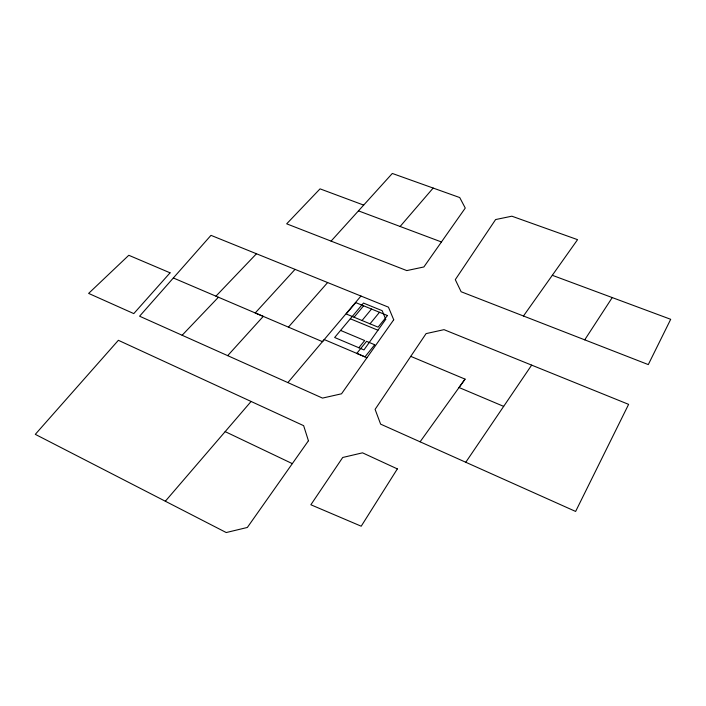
<?xml version="1.0" encoding="UTF-8"?>
<svg xmlns="http://www.w3.org/2000/svg" width="706" height="706" viewBox="0 0 706 706"><rect width="100%" height="100%" fill="white"/><g stroke="black" fill="none" stroke-linecap="round" stroke-linejoin="round"><path stroke-width="1.06" d="M523.464 316.006L577.561 239.661L511.859 216.195L495.603 219.557L455.291 279.655L461.133 291.746L584.727 339.842L612.243 297.57M410.76 356.362L375.098 409.374L380.622 424.138L575.628 511.444L628.614 404.361L444.021 329.658L426.089 333.611L410.76 356.362L465.06 379.131L420.105 441.797M465.775 462.262L531.662 365.108M465.06 379.131L459.024 387.506L503.669 406.374M358.833 347.74L364.684 340.548L340.574 330.417M370.032 323.816L379.484 312.281M362.037 320.515L371.532 309.043M354.085 317.223L363.616 305.813M360.969 296.035L322.457 341.669L255.237 312.952L295.055 269.374M287.88 382.59L324.239 339.56L366.97 357.721M400.125 226.476L433.166 188.052M165.336 501.234L251.098 401.458M288.41 327.143L327.628 282.55M331.079 241.117L392.315 173.455L459.738 197.556L465.263 208.067L423.874 266.965L406.788 270.592L286.68 223.828L320.056 188.855L363.678 205.102M227.685 355.647L263.267 316.385L173.341 277.979M215.93 296.176L256.463 253.754M182.139 335.253L218.41 297.235M552.321 275.305L670.7 319.306L648.293 364.596L584.727 339.842M358.463 210.865L441.444 241.964M350.317 318.777L377.957 330.231M225.161 431.622L292.328 463.639M397.354 468.899L361.207 526.208L310.861 504.764L342.71 457.479L362.522 452.828L397.354 468.899M308.434 440.765L247.347 527.461L226.229 532.545L35.3 434.349L118.37 340.301L303.642 425.674L308.434 440.765M393.719 319.774L341.527 393.798L322.501 398.096L139.585 316.209L210.979 235.345L388.441 307.163L393.719 319.774M385.732 319.297L363.961 349.911L334.644 337.494L363.475 303.068L382.184 310.684L385.732 319.297M374.709 344.749L364.967 356.865L356.786 353.379L366.564 341.333L374.709 344.749M387.488 315.547L378.072 327.143L346.178 313.958L355.753 302.609L387.488 315.547M170.067 272.825L133.787 313.605L88.621 293.405L128.792 255.281L170.067 272.825"/></g></svg>
